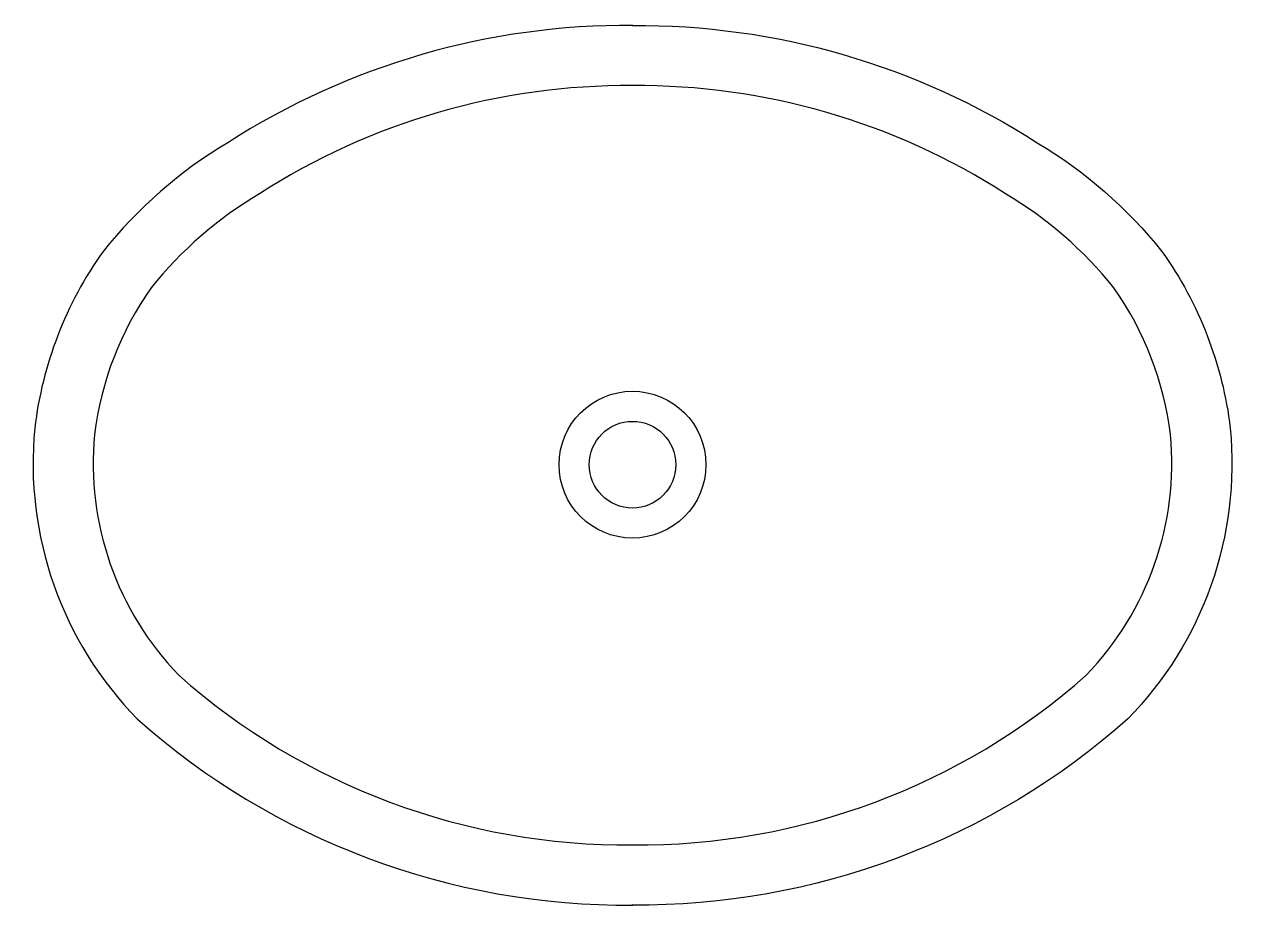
# Model space of a CAD drawing. Extents: x -825.471 to -824.965, y 508.546 to 508.912.
import ezdxf

# ---------------------------------------------------------------- set-up
doc = ezdxf.new("R2010")
doc.units = 0
doc.header["$LTSCALE"] = 50
doc.header["$MEASUREMENT"] = 0
doc.layers.add('A-PECAS', color=2, linetype='CONTINUOUS')
doc.layers.add('ESC1-50', color=1, linetype='CONTINUOUS')

# ---------------------------------------------------------------- blocks, each defined once
blk = doc.blocks.new('L-37-S')
at = {"layer": 'A-PECAS'}
for points in [[(0.0002, -0.1, 0.145827), (-0.16815, -0.14873, 0.090827), (-0.21998, -0.19395, 0.12568), (-0.24836, -0.26731, 0.221372), (-0.20578, -0.38809, 0.186059), (0.00021, -0.4655, 0.186059)], [(-0.0002, -0.1, -0.145827), (0.16815, -0.14873, -0.090827), (0.21998, -0.19395, -0.12568), (0.24836, -0.26731, -0.221372), (0.20578, -0.38809, -0.186059), (-0.00021, -0.4655, -0.186059)]]:
    blk.add_lwpolyline(points, format="xyb", dxfattribs=at)
blk.add_circle((0, -0.2825), 0.0305, dxfattribs=at)
at = {"layer": 'ESC1-50'}
blk.add_lwpolyline([(0, -0.125, 0.14623), (-0.155, -0.17, 0.09047), (-0.2, -0.209, 0.123903), (-0.2235, -0.27, 0.21906), (-0.1885, -0.37, 0.185248), (0, -0.4405, 0.185248), (0.1885, -0.37, 0.21906), (0.2235, -0.27, 0.123903), (0.2, -0.209, 0.09047), (0.155, -0.17, 0.14623)], format="xyb", close=True, dxfattribs=at)
blk.add_circle((0, -0.2825), 0.018, dxfattribs=at)

msp = doc.modelspace()

# ---------------------------------------------------------------- block references
at = {"layer": 'A-PECAS'}
msp.add_blockref('L-37-S', (-825.21791, 509.0117), dxfattribs=at)

doc.saveas('drawing.dxf')
